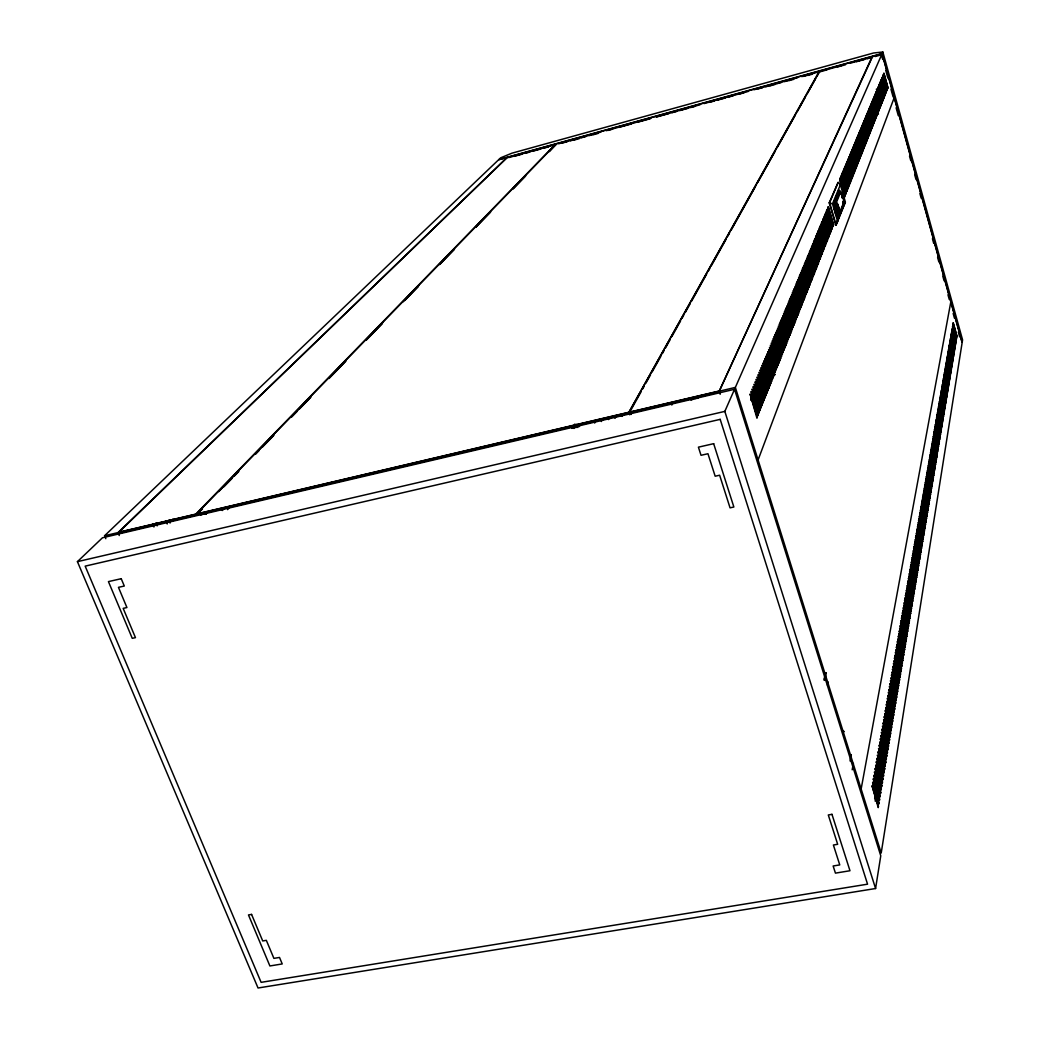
<?xml version="1.0" encoding="UTF-8"?>
<svg xmlns="http://www.w3.org/2000/svg" width="1040" height="1040" viewBox="0 0 1040 1040"><rect width="100%" height="100%" fill="white"/><g stroke="black" fill="none" stroke-linecap="round" stroke-linejoin="round"><path stroke-width="1.5" d="M875.576 888.524L880.763 855.816L734.539 389.285L102.453 537.784L77.428 561.652L258.037 988L875.576 888.524L724.828 411.385L734.539 389.285M956.059 341.601L952.211 328.51M874.666 798.642L881.777 757.081M882.323 753.883L906.152 614.796M906.698 611.598L909.714 594.009M910.26 590.811L914.368 566.826M914.914 563.641L952.432 344.617L949.325 345.345M875.42 796.133L876.798 788.138M877.344 784.94L881.985 757.744M882.531 754.546L896.766 671.372M898.131 663.377L898.677 660.179M899.223 656.981L901.953 640.978M902.499 637.78L907.153 610.597M907.699 607.399L915.902 559.403M916.448 556.205L919.464 538.616M920.556 532.22L933.14 458.64M933.686 455.442L945.724 385.06M946.27 381.862L947.362 375.466M948.181 370.669L952.562 345.072L949.455 345.8M875.225 798.85L888.342 722.033M888.888 718.835L889.434 715.637M889.98 712.439L892.437 698.035M892.983 694.837L952.835 344.396L949.676 345.137M875.16 801.138L878.436 781.924M878.982 778.726L883.35 753.103M883.896 749.905L889.902 714.688M890.448 711.49L890.994 708.279M891.54 705.081L892.905 697.073M893.451 693.875L895.635 681.07M896.181 677.872L904.098 631.436M904.644 628.238L916.383 559.39M916.929 556.192L939.588 423.306M940.134 420.108L952.965 344.851L951.275 338.819M861.146 788.983L950.807 301.912M852.189 769.795L853.424 763.425M850.044 760.955L851.305 754.585M827.476 685.217L828.204 682.058M824.161 680.394L824.915 677.235M824.785 679.068L826.28 672.75M824.85 680.264L825.591 677.118M824.109 679.198L825.604 672.867M758.082 459.953L894.205 97.669M835.692 225.186L829.179 202.813L838.123 182.403L840.372 184.717L845.377 202.046L835.692 225.186L843.349 205.712M845.377 202.046L836.173 225.069L829.66 202.683L838.123 182.403M838.487 215.579L843.622 202.566A5.603 0.936 76.1 0 0 842.621 196.092A5.603 0.936 76.1 0 0 840.606 192.14L839.683 192.374L834.444 205.192A5.681 0.962 76.1 0 0 835.393 212.004A5.681 0.962 76.1 0 0 837.538 215.826L838.487 215.579A5.681 0.962 76.1 0 1 836.342 211.757A5.681 0.962 76.1 0 1 835.406 204.945L840.606 192.14M878.072 112.684L873.964 97.136L878.436 114.127M886.509 91.416L882.31 77.129M837.538 215.826L839.254 211.484M837.447 208.286L838.175 206.479L836.498 208.533L837.447 208.286L837.72 209.209L836.771 209.456M837.72 209.209L838.175 206.479M767.091 370.253L764.244 377.234L764.907 379.379M837.681 221.676L832.494 203.84L840.372 184.717M750.633 400.205L785.902 314.912M787.137 311.909L795.795 290.966M797.03 287.963L808.171 261.027M809.406 258.037L829.205 210.145M839.722 184.704L878.423 91.065M882.05 53.807L962.117 342.719L881.205 853.034L735.358 387.413L882.05 53.807L498.472 159.9L104.572 535.756L105.807 538.694M882.18 53.495L882.843 52L873.587 52.988L511.914 153.192L500.682 157.794L498.849 159.549L882.18 53.495L962.195 342.225L962.572 339.872L882.843 52M872.599 56.42L719.225 391.209L720.187 394.29M507.221 157.547L118.859 532.194L119.171 532.935L718.926 391.963L872.17 56.602M671.814 405.054L673.283 402.155M630.942 414.531L632.476 411.749M629.551 414.752L631.059 412.048M630.032 411.619L641.082 391.794M642.655 388.96L644.241 386.126M645.814 383.305L650.559 374.803M652.132 371.969L660.816 356.395M662.389 353.561L663.975 350.727M665.548 347.893L670.28 339.391M671.866 336.57L680.537 320.983M682.123 318.149L683.696 315.315M685.282 312.494L690.014 303.992M691.587 301.158L706.589 274.248M708.162 271.414L709.735 268.58M711.321 265.759L726.31 238.849M727.896 236.015L729.469 233.181M731.042 230.347L755.508 186.446M757.874 182.195L775.242 151.034M777.608 146.796L794.963 115.635M797.342 111.384L805.233 97.227M807.599 92.976L815.49 78.806M817.063 75.985L818.649 73.151M594.659 423.033L596.31 420.251M579.202 426.608L580.879 423.852M578.565 424.372L576.875 427.128L575.939 424.177M227.552 509.639L229.775 507.273M222.235 510.536L224.471 508.183M556.036 144.053L196.547 513.929L196.859 514.683L202.501 508.859M201.773 509.028L196.118 514.852L195.806 514.098L555.568 144.17L548.938 151.632M218.738 491.569L239.083 470.613M254.917 454.311L274.144 434.525M291.109 417.066L310.336 397.267M329.55 377.481L345.384 361.179M365.742 340.223L382.707 322.764M403.065 301.808L418.886 285.519M439.244 264.563L453.947 249.418M475.436 227.305L490.139 212.173M512.759 188.89L525.187 176.085M223.977 486.746L231.881 478.595M234.143 476.268L238.667 471.614M255.606 454.155L258.999 450.658M262.392 447.161L273.689 435.526M291.772 416.897L297.427 411.086M299.676 408.759L310.986 397.111M329.056 378.495L346.008 361.023M366.353 340.08L382.174 323.778M404.768 300.495L418.327 286.533M439.803 264.42L454.493 249.288M475.956 227.162L490.646 212.03M513.253 188.76L525.681 175.955M549.406 151.502L556.192 144.521M169.442 522.626L172.874 519.168M506.961 157.56L118.027 532.584L119.249 535.535M508.677 157.586L552.435 145.496M558.675 143.767L600.873 132.093M606.229 130.689L650.871 118.274M656.279 116.844L700.076 104.741M703.989 103.584L748.553 91.325M753.987 89.752L797.732 77.662M801.736 76.622L822.731 70.746M825.656 70.005L841.49 65.559M850.538 63.128L860.236 60.372M862.979 59.696L872.742 56.914M514.15 156.351L521.976 154.193M525.096 153.335L529.789 152.035M532.909 151.164L540.722 149.006M543.855 148.148L548.535 146.848M562.601 142.961L567.294 141.661M570.414 140.803L575.107 139.503M581.36 137.774L586.053 136.474M589.173 135.616L593.866 134.316M607.932 130.429L612.612 129.129M618.865 127.4L631.371 123.942M637.624 122.213L650.13 118.755M656.383 117.026L668.876 113.581M672.009 112.71L676.702 111.41M679.822 110.552L687.635 108.394M690.768 107.523L695.448 106.223M709.514 102.336L714.207 101.049M717.327 100.178L725.14 98.02M728.273 97.149L732.966 95.862M739.206 94.133L743.899 92.833M757.965 88.946L762.658 87.646M765.778 86.788L770.471 85.488M776.724 83.759L781.404 82.459M784.537 81.601L789.23 80.301M803.296 76.414L807.976 75.114M818.922 72.085L826.735 69.927M837.668 66.911L845.494 64.74M856.427 61.724L864.24 59.553M867.373 58.695L872.053 57.395M875.186 56.537L879.866 55.237M574.782 139.854L579.475 138.554M593.541 134.667L598.234 133.367M770.263 85.813L774.956 84.513M789.035 80.626L793.728 79.326M807.794 75.439L812.487 74.139M829.179 202.813L832.494 203.84M842.686 202.8L843.622 202.566M834.444 205.192L835.406 204.945M838.448 207.402L837.499 207.649L837.226 206.726M759.551 378.339L775.242 374.634M758.641 380.848L772.759 377.52M118.859 532.194L718.653 391.131M104.572 535.756L735.358 387.413M118.326 533.338L719.485 392.041M754.416 389.883L759.148 388.778M762.294 388.037L768.612 386.568M754.208 390.39L768.417 387.062M949.819 344.591L954.551 343.486M753.935 390.975L768.157 387.621M754.156 391.014L768.339 387.699M754.078 391.391L768.287 388.063M949.806 345.592L952.965 344.851M752.713 391.833L768.469 388.141M77.428 561.652L724.828 411.385M836.654 206.609L837.057 207.337M152.763 524.082L153.959 527.007M155.961 522.964L157.157 525.876M169.143 520L170.313 522.886M166.023 521.092L167.206 523.978M576.953 424.697L577.915 427.505M575.614 424.684L576.576 427.505M574.587 424.177L575.549 426.985M573.729 425.581L574.678 428.402M572.377 425.581L573.339 428.402M571.012 425.581L571.974 428.402M628.979 412.217L629.252 413.036M836.849 208.468C839.527 216.346 837.954 202.696 836.472 205.582M819.429 71.734L628.407 413.231L818.935 71.864M881.439 54.808L882.726 59.475M885.755 70.382L887.913 78.182M890.942 89.089L893.1 96.876M896.129 107.783L898.287 115.583M909.519 156.091L910.819 160.771M914.706 174.798L916.006 179.465M919.893 193.492L921.18 198.172M932.425 238.68L933.712 243.36M937.599 257.374L938.899 262.054M942.786 276.081L944.086 280.748M947.973 294.775L949.273 299.455M953.16 313.482L954.46 318.149M958.347 332.176L959.634 336.856M880.438 84.565L883.922 97.084M836.68 207.116L837.369 209.69L837.343 208.442M615.095 418.327A3.952 1.131 -18.4 0 1 618.982 415.61A3.952 1.131 -18.4 0 1 622.037 416.403M601.471 421.525A3.939 1.118 -18.5 0 1 605.384 418.795A3.939 1.118 -18.5 0 1 608.387 419.601M200.538 515.086A5.603 1.443 -21.5 0 1 206.323 514.345M844.337 731.601A6.019 2.717 -16.7 0 1 843.115 730.561M876.46 89.141A5.72 0.793 75.8 0 1 876.278 89.258M691.067 400.166A5.902 1.703 -17.7 0 1 693.797 399.061M695.266 398.645A5.902 1.703 -17.7 0 1 697.905 398.268M840.684 192.647A8.307 1.378 76.1 0 0 838.838 190.151L833.859 202.254A8.411 1.43 76.1 0 0 835.263 212.329A8.411 1.43 76.1 0 0 838.435 217.984L843.297 205.595A8.307 1.378 76.1 0 0 843.089 201.682M841.815 196.014A8.307 1.378 76.1 0 1 842.335 197.925M841.243 194.48A7.735 1.287 76.1 0 0 838.981 190.697L834.015 202.787A7.839 1.326 76.1 0 0 835.315 212.186A7.839 1.326 76.1 0 0 838.279 217.451L843.141 205.088A7.735 1.287 76.1 0 0 842.946 201.448M841.763 196.157A7.735 1.287 76.1 0 1 842.244 197.951M839.683 192.374A5.603 0.936 76.1 0 1 840.203 192.634M838.383 212.615A4.94 0.832 76.1 0 1 837.707 211.393M837.33 210.405A4.94 0.832 76.1 0 1 836.628 208.013M836.355 206.765A4.94 0.832 76.1 0 1 836.576 203.307M838.903 211.315A4.94 0.832 76.1 0 1 838.643 212.758M838.851 211.913A4.732 0.806 76.1 0 1 837.694 211.25M837.33 210.301A4.732 0.806 76.1 0 1 836.667 208.013M836.407 206.817A4.732 0.806 76.1 0 1 836.615 203.502M878.436 806.325L878.228 807.612L872.014 785.707L878.436 806.325M879.034 802.789L878.813 804.076L872.625 782.223L879.034 802.789M879.619 799.279L879.398 800.553L873.236 778.752L879.619 799.279M880.204 795.795L879.983 797.056L873.834 775.32L880.204 795.795M880.776 792.324L880.568 793.572L874.445 771.888L880.776 792.324M881.348 788.866L881.14 790.114L875.043 768.482L881.348 788.866M881.933 785.434L881.725 786.682L875.628 765.102L881.933 785.434M882.492 782.028L882.297 783.263L876.226 761.735L882.492 782.028M883.064 778.635L882.856 779.857L876.811 758.394L883.064 778.635M883.623 775.255L883.428 776.477L877.396 755.066L883.623 775.255M884.182 771.901L883.987 773.123L877.968 751.764L884.182 771.901M884.741 768.573L884.546 769.782L878.553 748.475L884.741 768.573M885.3 765.258L885.092 766.467L879.125 745.212L885.3 765.258M885.846 761.956L885.651 763.152L879.684 741.962L885.846 761.956M886.392 758.68L886.197 759.876L880.256 738.738L886.392 758.68M886.938 755.43L886.743 756.613L880.815 735.514L886.938 755.43M887.484 752.18L887.289 753.363L881.374 732.329L887.484 752.18M888.017 748.969L887.822 750.139L881.933 729.144L888.017 748.969M888.55 745.758L888.355 746.928L882.492 725.985L888.55 745.758M889.083 742.573L888.888 743.73L883.038 722.852L889.083 742.573M889.616 739.401L889.421 740.558L883.584 719.732L889.616 739.401M890.136 736.255L889.954 737.399L884.13 716.625L890.136 736.255M890.669 733.122L890.474 734.253L884.676 713.531L890.669 733.122M891.189 730.002L890.994 731.133L885.209 710.463L891.189 730.002M891.709 726.908L891.514 728.026L885.755 707.408L891.709 726.908M892.216 723.827L892.034 724.945L886.288 704.366L892.216 723.827M892.736 720.759L892.541 721.877L886.808 701.35L892.736 720.759M893.243 717.717L893.061 718.822L887.341 698.347L893.243 717.717M893.75 714.675L893.568 715.78L887.861 695.357L893.75 714.675M894.244 711.672L894.062 712.764L888.381 692.38L894.244 711.672M894.751 708.669L894.569 709.761L888.901 689.429L894.751 708.669M895.245 705.679L895.063 706.771L889.421 686.491L895.245 705.679M895.739 702.715L895.57 703.794L889.928 683.566L895.739 702.715M896.233 699.764L896.064 700.843L890.448 680.654L896.233 699.764M896.727 696.839L896.545 697.905L890.955 677.768L896.727 696.839M897.221 693.914L897.039 694.98L891.449 674.895L897.221 693.914M897.702 691.015L897.52 692.068L891.956 672.035L897.702 691.015M898.183 688.129L898.001 689.169L892.45 669.188L898.183 688.129M898.664 685.256L898.482 686.296L892.957 666.354L898.664 685.256M899.145 682.396L898.963 683.436L893.451 663.533L899.145 682.396M899.613 679.549L899.444 680.589L893.932 660.738L899.613 679.549M900.081 676.728L899.912 677.755L894.426 657.956L900.081 676.728M900.562 673.907L900.38 674.934L894.907 655.187L900.562 673.907M901.017 671.112L900.848 672.126L895.401 652.431L901.017 671.112M901.485 668.33L901.316 669.344L895.882 649.688L901.485 668.33M901.953 665.561L901.784 666.575L896.35 646.958L901.953 665.561M902.408 662.805L902.239 663.806L896.831 644.241L902.408 662.805M902.863 660.075L902.707 661.063L897.299 641.537L902.863 660.075M903.318 657.345L903.162 658.333L897.78 638.859L903.318 657.345M903.773 654.628L903.617 655.616L898.248 636.181L903.773 654.628M904.228 651.937L904.059 652.912L898.703 633.529L904.228 651.937M904.67 649.246L904.514 650.221L899.171 630.877L904.67 649.246M905.125 646.581L904.956 647.556L899.639 628.251L905.125 646.581M905.567 643.929L905.398 644.891L900.094 625.638L905.567 643.929M906.009 641.277L905.84 642.239L900.549 623.038L906.009 641.277M906.451 638.651L906.282 639.613L901.004 620.438L906.451 638.651M906.88 636.038L906.724 636.987L901.459 617.864L906.88 636.038M907.322 633.438L907.153 634.374L901.901 615.303L907.322 633.438M907.751 630.838L907.595 631.787L902.356 612.742L907.751 630.838M908.18 628.264L908.024 629.2L902.798 610.207L908.18 628.264M908.609 625.703L908.453 626.639L903.24 607.685L908.609 625.703M909.038 623.155L908.882 624.078L903.682 605.176L909.038 623.155M909.454 620.62L909.298 621.53L904.124 602.667L909.454 620.62M909.883 618.085L909.727 619.008L904.553 600.184L909.883 618.085M910.299 615.576L910.143 616.486L904.995 597.714L910.299 615.576M910.715 613.08L910.572 613.977L905.424 595.244L910.715 613.08M911.131 610.584L910.988 611.494L905.853 592.8L911.131 610.584M911.547 608.114L911.391 609.011L906.282 590.356L911.547 608.114M911.963 605.644L911.807 606.541L906.711 587.925L911.963 605.644M912.366 603.2L912.223 604.084L907.127 585.507L912.366 603.2M912.769 600.756L912.626 601.64L907.556 583.115L912.769 600.756M913.185 598.325L913.029 599.209L907.972 580.723L913.185 598.325M913.588 595.907L913.432 596.791L908.388 578.344L913.588 595.907M913.991 593.502L913.835 594.386L908.804 575.965L913.991 593.502M914.381 591.11L914.238 591.981L909.22 573.612L914.381 591.11M914.784 588.731L914.641 589.602L909.623 571.272L914.784 588.731M915.174 586.365L915.031 587.223L910.039 568.932L915.174 586.365M915.577 584.012L915.434 584.857L910.442 566.618L915.577 584.012M915.967 581.659L915.824 582.517L910.845 564.304L915.967 581.659M916.357 579.319L916.214 580.177L911.261 562.003L916.357 579.319M916.747 577.005L916.604 577.837L911.651 559.715L916.747 577.005M917.124 574.691L916.994 575.523L912.054 557.44L917.124 574.691M917.514 572.39L917.371 573.222L912.457 555.165L917.514 572.39M917.891 570.089L917.761 570.921L912.847 552.916L917.891 570.089M918.281 567.814L918.138 568.646L913.237 550.667L918.281 567.814M918.658 565.539L918.515 566.371L913.64 548.431L918.658 565.539M919.035 563.277L918.892 564.109L914.03 546.208L919.035 563.277M919.412 561.028L919.269 561.847L914.42 543.985L919.412 561.028M919.789 558.792L919.646 559.611L914.797 541.788L919.789 558.792M920.153 556.569L920.023 557.375L915.187 539.591L920.153 556.569M920.53 554.346L920.387 555.152L915.564 537.407L920.53 554.346M920.894 552.149L920.764 552.942L915.954 535.236L920.894 552.149M921.258 549.952L921.128 550.745L916.331 533.078L921.258 549.952M921.622 547.755L921.492 548.561L916.708 530.92L921.622 547.755M921.986 545.584L921.856 546.377L917.085 528.775L921.986 545.584M922.35 543.413L922.22 544.206L917.462 526.643L922.35 543.413M922.714 541.268L922.584 542.048L917.826 524.524L922.714 541.268M923.065 539.11L922.935 539.89L918.203 522.405L923.065 539.11M923.429 536.978L923.299 537.758L918.567 520.299L923.429 536.978M923.78 534.859L923.65 535.626L918.931 518.206L923.78 534.859M924.131 532.74L924.014 533.507L919.295 516.126L924.131 532.74M924.495 530.634L924.365 531.388L919.659 514.046L924.495 530.634M924.846 528.528L924.716 529.295L920.023 511.979L924.846 528.528M925.184 526.448L925.067 527.202L920.387 509.925L925.184 526.448M925.535 524.368L925.405 525.122L920.751 507.884L925.535 524.368M925.886 522.288L925.756 523.042L921.102 505.843L925.886 522.288M926.224 520.234L926.094 520.975L921.466 503.815L926.224 520.234M926.562 518.18L926.445 518.921L921.817 501.8L926.562 518.18M926.913 516.139L926.783 516.88L922.168 499.785L926.913 516.139M927.251 514.111L927.121 514.839L922.519 497.783L927.251 514.111M927.589 512.083L927.459 512.824L922.87 495.794L927.589 512.083M927.927 510.068L927.797 510.796L923.221 493.805L927.927 510.068M928.252 508.066L928.135 508.794L923.559 491.829L928.252 508.066M928.59 506.064L928.473 506.792L923.91 489.866L928.59 506.064M928.928 504.075L928.798 504.803L924.248 487.916L928.928 504.075M929.253 502.099L929.136 502.814L924.586 485.966L929.253 502.099M929.578 500.123L929.461 500.838L924.937 484.029L929.578 500.123M929.916 498.16L929.786 498.875L925.275 482.092L929.916 498.16M930.241 496.21L930.124 496.925L925.613 480.168L930.241 496.21M930.566 494.273L930.449 494.975L925.938 478.257L930.566 494.273M930.891 492.336L930.774 493.038L926.276 476.346L930.891 492.336M931.203 490.399L931.086 491.101L926.614 474.448L931.203 490.399M931.528 488.488L931.411 489.177L926.939 472.563L931.528 488.488M931.853 486.577L931.736 487.266L927.277 470.678L931.853 486.577M932.165 484.666L932.048 485.355L927.602 468.806L932.165 484.666M932.477 482.781L932.373 483.457L927.927 466.947L932.477 482.781M932.802 480.883L932.685 481.572L928.252 465.088L932.802 480.883M933.114 479.011L932.997 479.687L928.577 463.229L933.114 479.011M933.426 477.139L933.309 477.815L928.902 461.396L933.426 477.139M933.738 475.28L933.621 475.956L929.227 459.563L933.738 475.28M934.05 473.421L933.933 474.097L929.539 457.73L934.05 473.421M934.349 471.575L934.245 472.251L929.864 455.923L934.349 471.575M934.661 469.742L934.544 470.405L930.176 454.103L934.661 469.742M934.96 467.909L934.856 468.572L930.501 452.309L934.96 467.909M935.272 466.089L935.155 466.739L930.813 450.515L935.272 466.089M935.571 464.269L935.467 464.932L931.125 448.721L935.571 464.269M935.87 462.462L935.766 463.112L931.437 446.94L935.87 462.462M936.182 460.655L936.065 461.318L931.749 445.172L936.182 460.655M936.481 458.861L936.364 459.524L932.061 443.404L936.481 458.861M936.78 457.08L936.663 457.73L932.36 441.649L936.78 457.08M937.066 455.299L936.962 455.949L932.672 439.907L937.066 455.299M937.365 453.531L937.261 454.181L932.971 438.165L937.365 453.531M937.664 451.776L933.283 436.423L937.664 451.776M937.95 450.021L933.582 434.694L937.95 450.021M938.249 448.266L933.881 432.978L938.249 448.266M938.535 446.524L934.18 431.262L938.535 446.524M938.821 444.795L934.479 429.559L938.821 444.795M939.12 443.066L934.778 427.856L939.12 443.066M939.406 441.35L935.077 426.166L939.406 441.35M939.692 439.634L935.376 424.476L939.692 439.634M939.978 437.931L935.675 422.799L939.978 437.931M940.251 436.228L935.961 421.135L940.251 436.228M940.537 434.538L936.26 419.471L940.537 434.538M940.823 432.848L936.546 417.807L940.823 432.848M941.096 431.171L936.832 416.156L941.096 431.171M941.382 429.507L937.118 414.505L941.382 429.507M941.655 427.843L937.417 412.867L941.655 427.843M941.941 426.179L937.703 411.242L941.941 426.179M942.214 424.528L937.976 409.617L942.214 424.528M942.487 422.89L938.262 408.005L942.487 422.89M942.76 421.252L938.548 406.393L942.76 421.252M943.033 419.614L938.834 404.781L943.033 419.614M943.306 417.989L939.107 403.182L943.306 417.989M943.579 416.377L939.393 401.596L943.579 416.377M943.839 414.765L939.666 400.01L943.839 414.765M944.112 413.153L939.952 398.424L944.112 413.153M944.372 411.554L940.225 396.851L944.372 411.554M944.645 409.968L940.498 395.278L944.645 409.968M944.905 408.369L940.771 393.718L944.905 408.369M945.178 406.796L941.044 392.171L945.178 406.796M945.438 405.223L941.317 390.624L945.438 405.223M945.698 403.65L941.59 389.077L945.698 403.65M945.958 402.09L941.85 387.543L945.958 402.09M946.218 400.53L942.123 386.009L946.218 400.53M946.478 398.983L942.396 384.488L946.478 398.983M946.738 397.436L942.656 382.967L946.738 397.436M946.998 395.902L942.916 381.459L946.998 395.902M947.245 394.368L943.189 379.951L947.245 394.368M947.505 392.847L943.449 378.443L947.505 392.847M947.752 391.326L943.709 376.948L947.752 391.326M948.012 389.818L943.969 375.466L948.012 389.818M948.259 388.31L944.229 373.984L948.259 388.31M948.519 386.802L944.489 372.502L948.519 386.802M948.766 385.307L944.749 371.033L948.766 385.307M949.013 383.812L945.009 369.564L949.013 383.812M949.26 382.33L945.269 368.095L949.26 382.33M949.507 380.848L945.516 366.639L949.507 380.848M949.754 379.379L945.776 365.196L949.754 379.379M950.001 377.91L946.023 363.753L950.001 377.91M950.248 376.441L946.283 362.31L950.248 376.441M950.482 374.985L946.53 360.88L950.482 374.985M950.729 373.542L946.777 359.45L950.729 373.542M950.976 372.086L947.037 358.033L950.976 372.086M951.21 370.656L947.284 356.616L951.21 370.656M951.444 369.213L947.531 355.199L951.444 369.213M951.691 367.783L947.778 353.795L951.691 367.783M951.925 366.366L948.025 352.391L951.925 366.366M952.159 364.936L948.259 351L952.159 364.936M952.406 363.532L948.506 349.609L952.406 363.532M952.64 362.115L948.753 348.218L952.64 362.115M952.874 360.711L949 346.84L952.874 360.711M953.108 359.32L949.234 345.462L953.108 359.32M953.342 357.929L949.481 344.097L953.342 357.929M953.563 356.538L949.715 342.732L953.563 356.538M953.797 355.16L949.949 341.367L953.797 355.16M954.031 353.782L950.196 340.015L954.031 353.782M954.265 352.404L950.43 338.663L954.265 352.404M954.486 351.039L950.664 337.311L954.486 351.039M954.72 349.674L950.898 335.972L954.72 349.674M954.941 348.309L951.132 334.633L954.941 348.309M955.162 346.957L951.366 333.307L955.162 346.957M955.396 345.618L951.6 331.981L955.396 345.618M955.617 344.266L951.834 330.668L955.617 344.266M955.838 342.94L952.068 329.342L955.838 342.94M956.28 340.275L952.523 326.729L956.28 340.275M956.501 338.949L952.744 325.429L956.501 338.949M956.722 337.623L952.978 324.129L956.722 337.623M956.943 336.31L953.199 322.842L956.943 336.31M757.315 417.274L756.951 418.21L750.074 393.991L757.315 417.274M758.329 414.739L757.965 415.662L751.101 391.508L758.329 414.739M759.33 412.217L758.966 413.14L752.128 389.051L759.33 412.217M760.318 409.721L759.954 410.618L753.142 386.62L760.318 409.721M761.306 407.225L760.942 408.135L754.156 384.189L761.306 407.225M762.294 404.755L761.93 405.652L755.17 381.771L762.294 404.755M763.269 402.285L762.905 403.182L756.171 379.379L763.269 402.285M764.231 399.841L763.88 400.738L757.159 377L764.231 399.841M765.193 397.423L764.842 398.294L758.147 374.634L765.193 397.423M766.155 395.005L765.804 395.876L759.135 372.281L766.155 395.005M767.104 392.6L766.753 393.471L760.11 369.941L767.104 392.6M768.053 390.221L767.702 391.079L761.072 367.614L768.053 390.221M768.989 387.842L768.651 388.713L762.047 365.3L768.989 387.842M769.925 385.489L769.587 386.347L762.996 363.012L769.925 385.489M770.848 383.149L770.51 383.994L763.958 360.724L770.848 383.149M771.771 380.822L771.446 381.667L764.894 358.449L771.771 380.822M772.694 378.508L772.356 379.34L765.843 356.2L772.694 378.508M773.604 376.207L773.279 377.039L766.779 353.951L773.604 376.207M774.514 373.919L774.176 374.751L767.702 351.728L774.514 373.919M775.411 371.644L775.086 372.463L768.625 349.518L775.411 371.644M776.308 369.382L775.983 370.201L769.548 347.308L776.308 369.382M777.205 367.133L776.88 367.952L770.458 345.124L777.205 367.133M778.089 364.897L777.764 365.716L771.368 342.94L778.089 364.897M778.96 362.687L778.648 363.493L772.278 340.782L778.96 362.687M779.844 360.477L779.519 361.27L773.175 338.637L779.844 360.477M780.715 358.28L780.39 359.073L774.059 336.492L780.715 358.28M781.573 356.096L781.261 356.889L774.956 334.373L781.573 356.096M782.431 353.925L782.119 354.718L775.84 332.254L782.431 353.925M783.289 351.767L782.977 352.56L776.711 330.148L783.289 351.767M784.147 349.622L783.835 350.402L777.582 328.068L784.147 349.622M784.992 347.49L784.68 348.27L778.453 325.988L784.992 347.49M785.824 345.371L785.525 346.138L779.311 323.921L785.824 345.371M786.656 343.265L786.357 344.032L780.169 321.867L786.656 343.265M787.488 341.172L787.189 341.926L781.027 319.826L787.488 341.172M788.32 339.092L788.021 339.846L781.872 317.798L788.32 339.092M789.139 337.012L788.84 337.766L782.717 315.783L789.139 337.012M789.958 334.958L789.659 335.699L783.549 313.768L789.958 334.958M790.764 332.904L790.478 333.645L784.381 311.779L790.764 332.904M791.583 330.863L791.284 331.604L785.213 309.79L791.583 330.863M792.376 328.835L792.09 329.576L786.032 307.814L792.376 328.835M793.182 326.82L792.896 327.561L786.851 305.851L793.182 326.82M793.975 324.818L793.689 325.546L787.67 303.901L793.975 324.818M794.768 322.829L794.482 323.557L788.476 301.964L794.768 322.829M795.548 320.853L795.262 321.568L789.282 300.04L795.548 320.853M796.328 318.877L796.042 319.592L790.088 298.116L796.328 318.877M797.108 316.914L796.822 317.629L790.881 296.205L797.108 316.914M797.875 314.964L797.602 315.679L791.674 294.307L797.875 314.964M798.642 313.027L798.369 313.729L792.454 292.422L798.642 313.027M799.409 311.103L799.136 311.805L793.247 290.55L799.409 311.103M800.176 309.192L799.903 309.881L794.027 288.678L800.176 309.192M800.93 307.281L800.657 307.97L794.794 286.819L800.93 307.281M801.684 305.383L801.411 306.072L795.574 284.973L801.684 305.383M802.425 303.498L802.152 304.187L796.328 283.14L802.425 303.498M803.166 301.626L802.906 302.302L797.095 281.307L803.166 301.626M803.907 299.754L803.647 300.43L797.849 279.487L803.907 299.754M804.648 297.895L804.375 298.571L798.603 277.68L804.648 297.895M805.376 296.049L805.116 296.725L799.357 275.886L805.376 296.049M806.104 294.216L805.844 294.879L800.111 274.105L806.104 294.216M806.832 292.383L806.572 293.046L800.852 272.324L806.832 292.383M807.547 290.576L807.287 291.226L801.58 270.556L807.547 290.576M808.275 288.769L808.015 289.419L802.321 268.788L808.275 288.769M808.977 286.962L808.717 287.625L803.049 267.046L808.977 286.962M809.692 285.181L809.432 285.831L803.777 265.304L809.692 285.181M810.394 283.4L810.134 284.05L804.505 263.575L810.394 283.4M811.096 281.632L810.849 282.269L805.22 261.846L811.096 281.632M811.798 279.864L811.538 280.514L805.935 260.13L811.798 279.864M812.487 278.122L812.24 278.759L806.65 258.427L812.487 278.122M813.176 276.38L812.929 277.004L807.352 256.737L813.176 276.38M813.865 274.638L813.618 275.275L808.054 255.047L813.865 274.638M814.554 272.922L814.307 273.546L808.756 253.37L814.554 272.922M815.23 271.206L814.983 271.83L809.458 251.693L815.23 271.206M815.906 269.49L815.659 270.114L810.147 250.029L815.906 269.49M816.582 267.8L816.335 268.411L810.836 248.378L816.582 267.8M817.245 266.11L817.011 266.721L811.525 246.74L817.245 266.11M817.921 264.433L817.674 265.044L812.214 245.102L817.921 264.433M818.584 262.756L818.337 263.367L812.89 243.477L818.584 262.756M819.234 261.092L813.566 241.852L819.234 261.092M819.897 259.441L814.242 240.24L819.897 259.441M820.547 257.79L814.905 238.641L820.547 257.79M821.197 256.152L815.568 237.042L821.197 256.152M821.847 254.527L816.231 235.456L821.847 254.527M822.484 252.902L816.894 233.883L822.484 252.902M823.121 251.29L817.544 232.31L823.121 251.29M823.758 249.678L818.207 230.75L823.758 249.678M824.395 248.079L818.844 229.19L824.395 248.079M825.032 246.493L819.494 227.643L825.032 246.493M825.656 244.907L820.144 226.096L825.656 244.907M826.28 243.334L820.781 224.562L826.28 243.334M826.904 241.761L821.418 223.041L826.904 241.761M827.515 240.214L822.042 221.52L827.515 240.214M828.139 238.654L822.679 220.012L828.139 238.654M828.75 237.107L823.303 218.517L828.75 237.107M829.361 235.573L823.927 217.022L829.361 235.573M829.959 234.052L824.551 215.527L829.959 234.052M830.57 232.531L825.162 214.045L830.57 232.531M831.168 231.01L825.786 212.576L831.168 231.01M831.766 229.502L826.397 211.107L831.766 229.502M832.351 228.007L827.008 209.651L832.351 228.007M832.949 226.512L827.606 208.195L832.949 226.512M833.534 225.03L828.217 206.752L833.534 225.03M844.753 196.742L839.696 179.231L844.753 196.742M845.286 195.403L840.242 177.931L845.286 195.403M845.819 194.064L840.788 176.618L845.819 194.064M846.339 192.725L841.334 175.331L846.339 192.725M846.872 191.399L841.867 174.031L846.872 191.399M847.392 190.073L842.4 172.744L847.392 190.073M847.912 188.76L842.946 171.47L847.912 188.76M848.432 187.447L843.479 170.196L848.432 187.447M848.952 186.147L843.999 168.922L848.952 186.147M849.472 184.847L844.532 167.661L849.472 184.847M849.979 183.547L845.052 166.4L849.979 183.547M850.486 182.26L845.572 165.152L850.486 182.26M850.993 180.986L846.092 163.904L850.993 180.986M851.5 179.712L846.612 162.669L851.5 179.712M852.007 178.438L847.132 161.434L852.007 178.438M852.501 177.177L847.639 160.199L852.501 177.177M853.008 175.916L848.159 158.977L853.008 175.916M853.502 174.668L848.666 157.755L853.502 174.668M853.996 173.42L849.173 156.546L853.996 173.42M854.49 172.172L849.68 155.337L854.49 172.172M854.984 170.937L850.174 154.128L854.984 170.937M855.465 169.702L850.681 152.932L855.465 169.702M855.959 168.48L851.175 151.736L855.959 168.48M856.44 167.258L851.669 150.553L856.44 167.258M856.921 166.049L852.163 149.37L856.921 166.049M857.402 164.827L852.657 148.2L857.402 164.827M857.883 163.631L853.138 147.017L857.883 163.631M858.351 162.422L853.632 145.86L858.351 162.422M858.832 161.239L854.113 144.69L858.832 161.239M859.3 160.043L854.594 143.533L859.3 160.043M859.768 158.86L855.075 142.389L859.768 158.86M860.236 157.677L855.556 141.232L860.236 157.677M860.704 156.507L856.037 140.101L860.704 156.507M861.159 155.337L856.505 138.957L861.159 155.337M861.627 154.167L856.986 137.826L861.627 154.167M862.082 153.01L857.454 136.695L862.082 153.01M862.537 151.853L857.922 135.577L862.537 151.853M863.005 150.709L858.39 134.459L863.005 150.709M863.447 149.565L858.845 133.341L863.447 149.565M863.902 148.421L859.313 132.236L863.902 148.421M864.357 147.29L859.781 131.131L864.357 147.29M864.799 146.159L860.236 130.026L864.799 146.159M865.254 145.028L860.691 128.934L865.254 145.028M865.696 143.91L861.146 127.842L865.696 143.91M866.138 142.792L861.601 126.763L866.138 142.792M866.58 141.687L862.056 125.684L866.58 141.687M867.022 140.569L862.498 124.605L867.022 140.569M867.451 139.477L862.953 123.526L867.451 139.477M867.893 138.372L863.395 122.46L867.893 138.372M868.322 137.28L863.837 121.394L868.322 137.28M868.751 136.188L864.279 120.341L868.751 136.188M869.18 135.109L864.721 119.288L869.18 135.109M869.609 134.03L865.163 118.235L869.609 134.03M870.038 132.951L865.592 117.195L870.038 132.951M870.467 131.885L866.034 116.142L870.467 131.885M870.883 130.806L866.463 115.115L870.883 130.806M871.312 129.753L866.892 114.075L871.312 129.753M871.728 128.687L867.321 113.048L871.728 128.687M872.144 127.634L867.75 112.021L872.144 127.634M872.56 126.581L868.179 111.007L872.56 126.581M872.976 125.541L868.595 109.98L872.976 125.541M873.392 124.501L869.024 108.966L873.392 124.501M873.795 123.461L869.44 107.965L873.795 123.461M874.211 122.434L869.869 106.964L874.211 122.434M874.614 121.394L870.285 105.963L874.614 121.394M875.03 120.38L870.701 104.962L875.03 120.38M875.433 119.353L871.117 103.974L875.433 119.353M875.836 118.339L871.52 102.986L875.836 118.339M876.239 117.325L871.936 101.998L876.239 117.325M876.629 116.311L872.339 101.01L876.629 116.311M877.032 115.31L872.755 100.035L877.032 115.31M877.435 114.309L873.158 99.06L877.435 114.309M877.825 113.308L873.561 98.098L877.825 113.308M878.605 111.332L874.367 96.174L878.605 111.332M879.008 110.344L874.77 95.212L879.008 110.344M879.385 109.356L875.16 94.25L879.385 109.356M879.775 108.381L875.563 93.301L879.775 108.381M880.165 107.406L875.953 92.365L880.165 107.406M880.555 106.444L876.356 91.416L880.555 106.444M880.932 105.469L876.746 90.48L880.932 105.469M881.309 104.507L877.136 89.544L881.309 104.507M881.699 103.545L877.526 88.608L881.699 103.545M882.076 102.596L877.916 87.685L882.076 102.596M882.453 101.647L878.293 86.749L882.453 101.647M882.83 100.698L878.683 85.826L882.83 100.698M883.207 99.749L879.06 84.916L883.207 99.749M883.571 98.813L879.45 84.006L883.571 98.813M883.948 97.877L879.827 83.083L883.948 97.877M884.312 96.941L880.204 82.186L884.312 96.941M884.689 96.005L880.581 81.276L884.689 96.005M885.053 95.082L880.958 80.379L885.053 95.082M885.417 94.159L881.335 79.482L885.417 94.159M885.781 93.236L881.699 78.585L885.781 93.236M886.145 92.326L882.076 77.701L886.145 92.326M886.873 90.506L882.817 75.92L886.873 90.506M887.224 89.596L883.181 75.049L887.224 89.596M887.588 88.686L883.545 74.165L887.588 88.686M887.939 87.789L883.909 73.294L887.939 87.789M720.187 419.354L85.176 566.137L261.118 982.345L867.555 884.182L720.187 419.354M121.225 578.695L108.433 581.607L132.262 638.326L135.46 637.637L123.175 608.374L126.919 607.529L118.456 587.34L124.293 586.027L121.225 578.695M713.661 443.677L698.412 447.161L701.025 455.299L707.954 453.726L715.169 476.216L719.628 475.215L730.054 507.845L733.863 507.013L713.661 443.677M251.576 914.407L248.469 914.94L269.893 965.965L282.23 963.937L279.513 957.45L273.897 958.373L266.344 940.342L262.717 940.953L251.576 914.407M831.974 814.333L828.295 814.97L837.668 844.298L833.391 845.013L839.761 864.903L833.144 865.995L835.445 873.132L849.979 870.74L831.974 814.333M836.641 205.491A4.94 0.832 76.1 0 0 839.111 212.641A4.94 0.832 76.1 0 0 838.097 205.374A4.94 0.832 76.1 0 0 836.641 205.491A4.732 0.806 76.1 0 0 839.072 212.433A4.732 0.806 76.1 0 0 838.097 205.478A4.732 0.806 76.1 0 0 836.693 205.582"/></g></svg>
